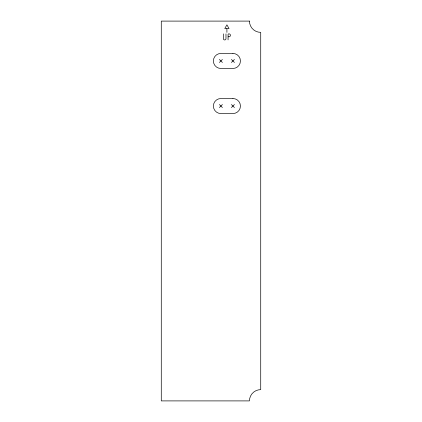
<?xml version="1.0" encoding="UTF-8"?>
<svg xmlns="http://www.w3.org/2000/svg" width="422" height="422" viewBox="0 0 422 422"><rect width="100%" height="100%" fill="white"/><g stroke="black" fill="none" stroke-linecap="round" stroke-linejoin="round"><path stroke-width="0.63" d="M219.398 62.461L222.399 59.455M231.42 62.461L234.421 59.455M219.398 107.541L222.399 104.535M231.42 107.541L234.421 104.535M226.762 28.543L224.784 28.543L226.909 24.856L229.035 28.543L226.909 28.543L226.909 32.367M228.218 36.772L228.993 36.772A1.451 1.451 0 0 0 230.438 35.321A1.451 1.451 0 0 0 228.993 33.871L228.771 33.871A0.707 0.707 0 0 0 228.065 34.578L228.065 39.884M231.42 59.455L234.421 62.461M219.398 59.455L222.399 62.461M231.42 104.535L234.421 107.541M219.398 104.535L222.399 107.541M225.981 33.871L225.981 38.65A1.298 1.298 0 0 1 224.678 39.948A1.298 1.298 0 0 1 223.38 38.65L223.38 33.871M249.449 21.1L161.278 21.1L161.278 400.9L249.449 400.9A11.267 11.267 0 0 1 260.722 389.633L260.722 32.367A11.267 11.267 0 0 1 249.449 21.1M232.918 53.446L220.901 53.446A7.512 7.512 0 0 0 213.384 60.958A7.512 7.512 0 0 0 220.901 68.469L232.918 68.469A7.512 7.512 0 0 0 240.434 60.958A7.512 7.512 0 0 0 232.918 53.446M232.918 98.526L220.901 98.526A7.512 7.512 0 0 0 213.384 106.038A7.512 7.512 0 0 0 220.901 113.55L232.918 113.55A7.512 7.512 0 0 0 240.434 106.038A7.512 7.512 0 0 0 232.918 98.526"/></g></svg>
